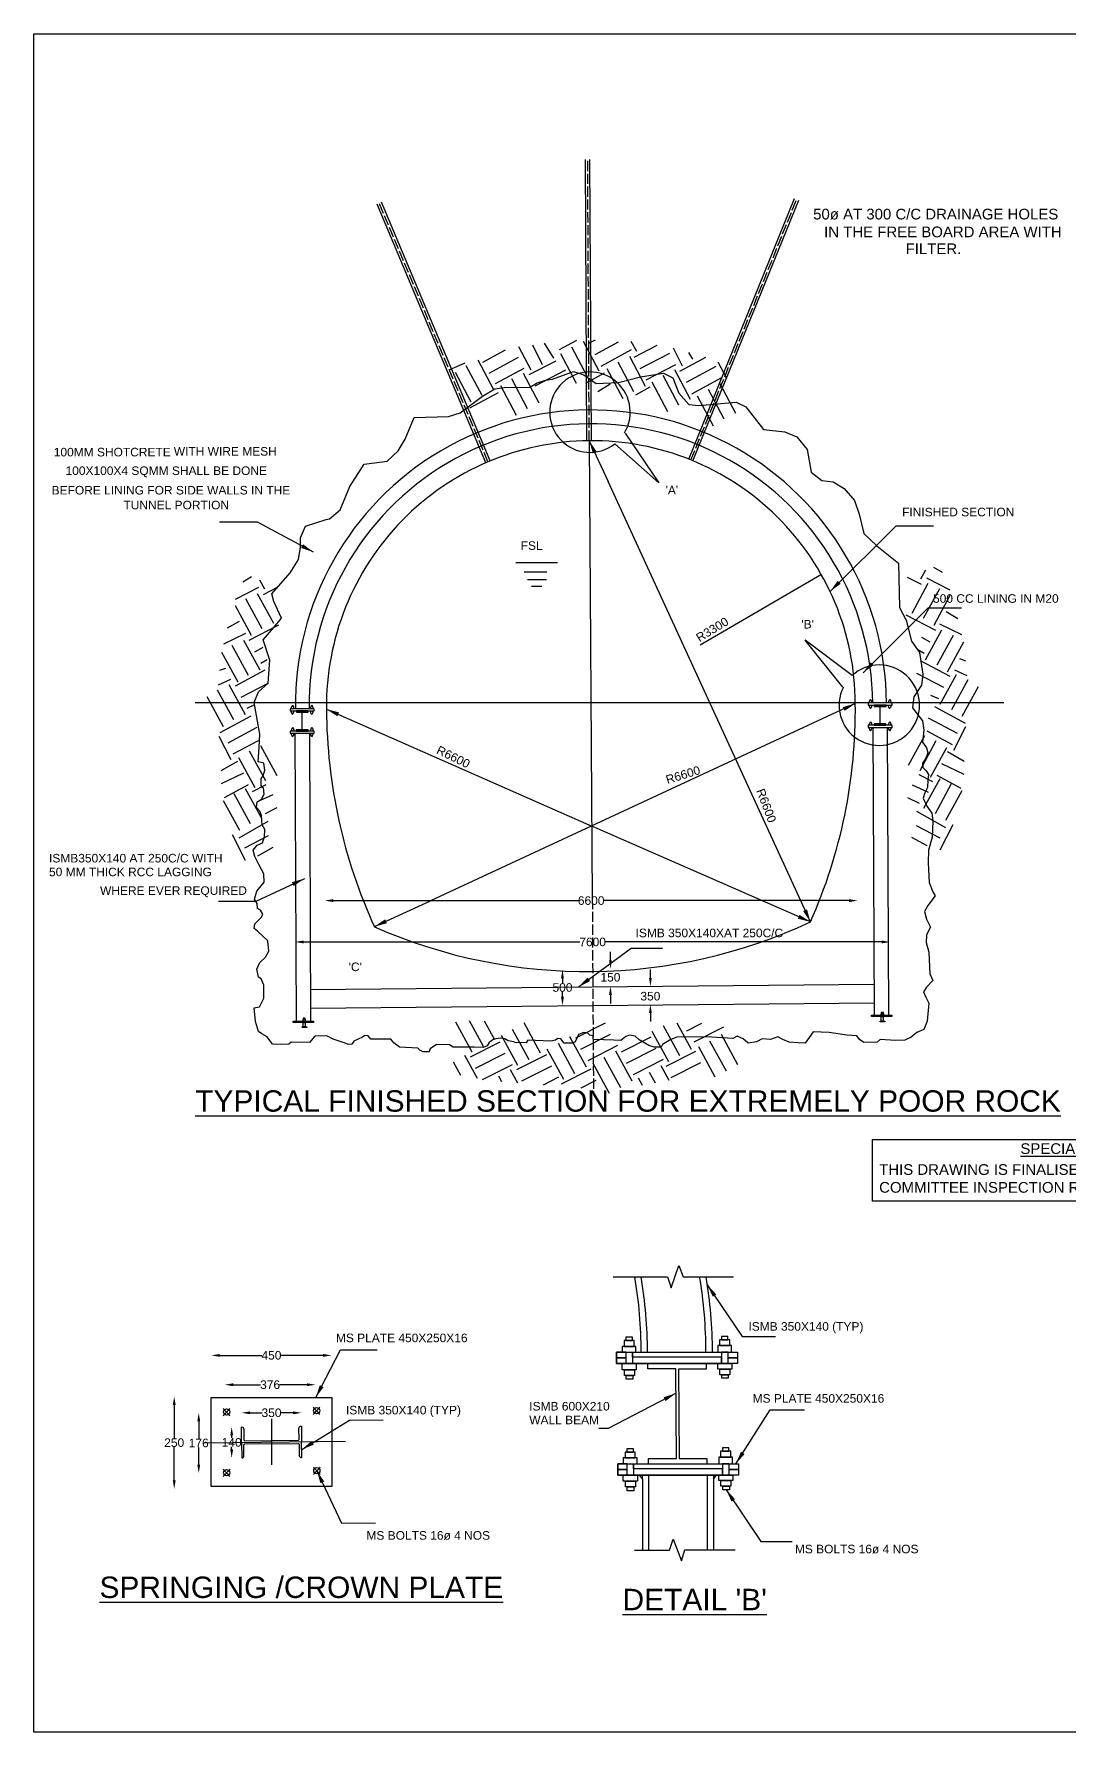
# Model space of a CAD drawing. Header units: millimetres. Extents: x -6547300 to -6541481, y 11661253 to 11665221.
# Drawn here: x -6547300 to -6544885, y 11661253 to 11665221 of the extents above; entities that cross this region are included whole.
import ezdxf

# ---------------------------------------------------------------- set-up
doc = ezdxf.new("R2010")
doc.units = ezdxf.units.MM
doc.header["$MEASUREMENT"] = 0
doc.linetypes.add('ACAD_ISO02W100', pattern=[15, 12, -3])
doc.layers.add('TEXT', color=7, linetype='Continuous')
doc.styles.get("Standard").update_dxf_attribs({"font": 'arial.ttf', "height": 20})
doc.dimstyles.get("Standard").update_dxf_attribs({"dimtxt": 200, "dimasz": 110, "dimexe": 0.18, "dimexo": 0.0625, "dimgap": 0.09, "dimtad": 0, "dimtih": 1, "dimtoh": 1, "dimdec": 0, "dimzin": 0, "dimdsep": 46, "dimtxsty": 'Standard', "dimblk": 'OBLIQUE', "dimcen": 0.09, "dimse1": 1, "dimse2": 1, "dimadec": 0, "dimazin": 0, "dimtfac": 1, "dimtdec": 0, "dimtofl": 0, "dimtmove": 0, "dimatfit": 3, "dimfxl": 1, "dimtolj": 1, "dimtzin": 0, "dimarcsym": 0})

# ---------------------------------------------------------------- blocks, each defined once
blk = doc.blocks.new('_Oblique')
at = {"color": 0, "linetype": 'ByBlock', "lineweight": -2}
blk.add_line((-0.5, -0.5), (0.5, 0.5), dxfattribs=at)
blk = doc.blocks.new('*D28')
at = {"layer": 'Defpoints', "color": 0, "transparency": 16777216}
for p in [(-6546620.9, 11663194.8), (-6545376.2, 11663196.1), (-6545376.2, 11663194.8)]:
    blk.add_point(p, dxfattribs=at)
at = {"layer": 'TEXT', "color": 0, "lineweight": -2, "transparency": 16777216}
for p, q in [((-6546600.9, 11663196.1), (-6546028.5, 11663196.1)), ((-6545396.2, 11663196.1), (-6545968.6, 11663196.1))]:
    blk.add_line(p, q, dxfattribs=at)
at = {"layer": 'TEXT', "color": 0, "transparency": 16777216}
for points in [[(-6546600.9, 11663199.5), (-6546600.9, 11663192.8), (-6546620.9, 11663196.1)], [(-6545396.2, 11663199.5), (-6545396.2, 11663192.8), (-6545376.2, 11663196.1)]]:
    blk.add_solid(points, dxfattribs=at)
at = {"layer": 'TEXT', "color": 0, "transparency": 16777216, "insert": (-6545998.6, 11663196.1), "char_height": 20, "attachment_point": 5}
blk.add_mtext('\\A1;6600', dxfattribs=at)
blk = doc.blocks.new('*D29')
at = {"layer": 'Defpoints', "color": 0, "transparency": 16777216}
for p in [(-6546690.3, 11663085.4), (-6545300.1, 11663099.5), (-6545300.1, 11663085.4)]:
    blk.add_point(p, dxfattribs=at)
at = {"layer": 'TEXT', "color": 0, "lineweight": -2, "transparency": 16777216}
for p, q in [((-6546670.3, 11663099.5), (-6546025.1, 11663099.5)), ((-6545320.1, 11663099.5), (-6545965.4, 11663099.5))]:
    blk.add_line(p, q, dxfattribs=at)
at = {"layer": 'TEXT', "color": 0, "transparency": 16777216}
for points in [[(-6546670.3, 11663102.9), (-6546670.3, 11663096.2), (-6546690.3, 11663099.5)], [(-6545320.1, 11663102.9), (-6545320.1, 11663096.2), (-6545300.1, 11663099.5)]]:
    blk.add_solid(points, dxfattribs=at)
at = {"layer": 'TEXT', "color": 0, "transparency": 16777216, "insert": (-6545995.2, 11663099.5), "char_height": 20, "attachment_point": 5}
blk.add_mtext('\\A1;7600', dxfattribs=at)
blk = doc.blocks.new('*D30')
at = {"layer": 'Defpoints', "color": 0, "transparency": 16777216}
for p in [(-6546059.2, 11663034.7), (-6546065.6, 11662951.3), (-6546059.2, 11662951.3)]:
    blk.add_point(p, dxfattribs=at)
at = {"layer": 'TEXT', "color": 0, "lineweight": -2, "transparency": 16777216}
for p, q in [((-6546065.6, 11663014.7), (-6546065.6, 11663003.3)), ((-6546065.6, 11662971.3), (-6546065.6, 11662982.7))]:
    blk.add_line(p, q, dxfattribs=at)
at = {"layer": 'TEXT', "color": 0, "transparency": 16777216}
for points in [[(-6546069, 11663014.7), (-6546062.3, 11663014.7), (-6546065.6, 11663034.7)], [(-6546069, 11662971.3), (-6546062.3, 11662971.3), (-6546065.6, 11662951.3)]]:
    blk.add_solid(points, dxfattribs=at)
at = {"layer": 'TEXT', "color": 0, "transparency": 16777216, "insert": (-6546065.6, 11662993), "char_height": 20, "attachment_point": 5}
blk.add_mtext('\\A1;500', dxfattribs=at)
blk = doc.blocks.new('*D31')
at = {"layer": 'Defpoints', "color": 0, "transparency": 16777216}
for p in [(-6545846, 11662995.5), (-6545860.3, 11662953.5), (-6545846, 11662953.5)]:
    blk.add_point(p, dxfattribs=at)
at = {"layer": 'TEXT', "color": 0, "lineweight": -2, "transparency": 16777216}
for p, q in [((-6545860.3, 11663015.5), (-6545860.3, 11663035.5)), ((-6545860.3, 11662933.5), (-6545860.3, 11662913.5))]:
    blk.add_line(p, q, dxfattribs=at)
at = {"layer": 'TEXT', "color": 0, "transparency": 16777216}
for points in [[(-6545863.6, 11663015.5), (-6545857, 11663015.5), (-6545860.3, 11662995.5)], [(-6545863.6, 11662933.5), (-6545857, 11662933.5), (-6545860.3, 11662953.5)]]:
    blk.add_solid(points, dxfattribs=at)
at = {"layer": 'TEXT', "color": 0, "transparency": 16777216, "insert": (-6545860.3, 11662972.7), "char_height": 20, "attachment_point": 5}
blk.add_mtext('\\A1;350', dxfattribs=at)
blk = doc.blocks.new('*D32')
at = {"layer": 'Defpoints', "color": 0, "transparency": 16777216}
for p in [(-6545908.1, 11663036.8), (-6545953.6, 11662995.5), (-6545908.1, 11662995.5)]:
    blk.add_point(p, dxfattribs=at)
at = {"layer": 'TEXT', "color": 0, "lineweight": -2, "transparency": 16777216}
for p, q in [((-6545953.6, 11663056.8), (-6545953.6, 11663076.8)), ((-6545953.6, 11662975.5), (-6545953.6, 11662955.5))]:
    blk.add_line(p, q, dxfattribs=at)
at = {"layer": 'TEXT', "color": 0, "transparency": 16777216}
for points in [[(-6545956.9, 11663056.8), (-6545950.2, 11663056.8), (-6545953.6, 11663036.8)], [(-6545956.9, 11662975.5), (-6545950.2, 11662975.5), (-6545953.6, 11662995.5)]]:
    blk.add_solid(points, dxfattribs=at)
at = {"layer": 'TEXT', "color": 0, "transparency": 16777216, "insert": (-6545953.6, 11663016.9), "char_height": 20, "attachment_point": 5}
blk.add_mtext('\\A1;150', dxfattribs=at)
blk = doc.blocks.new('*D43')
at = {"layer": 'Defpoints', "color": 0, "transparency": 16777216}
for p in [(-6546604.7, 11662133.4), (-6546886.1, 11662034.9), (-6546604.7, 11662034.9)]:
    blk.add_point(p, dxfattribs=at)
at = {"layer": 'TEXT', "color": 0, "lineweight": -2, "transparency": 16777216}
for p, q in [((-6546866.1, 11662133.4), (-6546768, 11662133.4)), ((-6546624.7, 11662133.4), (-6546722.8, 11662133.4))]:
    blk.add_line(p, q, dxfattribs=at)
at = {"layer": 'TEXT', "color": 0, "transparency": 16777216}
for points in [[(-6546866.1, 11662136.7), (-6546866.1, 11662130.1), (-6546886.1, 11662133.4)], [(-6546624.7, 11662136.7), (-6546624.7, 11662130.1), (-6546604.7, 11662133.4)]]:
    blk.add_solid(points, dxfattribs=at)
at = {"layer": 'TEXT', "color": 0, "transparency": 16777216, "insert": (-6546745.4, 11662133.4), "char_height": 20, "attachment_point": 5}
blk.add_mtext('\\A1;450', dxfattribs=at)
blk = doc.blocks.new('*D44')
at = {"layer": 'Defpoints', "color": 0, "transparency": 16777216}
for p in [(-6546854.7, 11662058.9), (-6546642.2, 11662064.9), (-6546642.2, 11662058.9)]:
    blk.add_point(p, dxfattribs=at)
at = {"layer": 'TEXT', "color": 0, "lineweight": -2, "transparency": 16777216}
for p, q in [((-6546834.7, 11662064.9), (-6546770.6, 11662064.9)), ((-6546662.2, 11662064.9), (-6546726.3, 11662064.9))]:
    blk.add_line(p, q, dxfattribs=at)
at = {"layer": 'TEXT', "color": 0, "transparency": 16777216}
for points in [[(-6546834.7, 11662068.2), (-6546834.7, 11662061.6), (-6546854.7, 11662064.9)], [(-6546662.2, 11662068.2), (-6546662.2, 11662061.6), (-6546642.2, 11662064.9)]]:
    blk.add_solid(points, dxfattribs=at)
at = {"layer": 'TEXT', "color": 0, "transparency": 16777216, "insert": (-6546748.5, 11662064.9), "char_height": 20, "attachment_point": 5}
blk.add_mtext('\\A1;376', dxfattribs=at)
blk = doc.blocks.new('*D45')
at = {"layer": 'Defpoints', "color": 0, "transparency": 16777216}
for p in [(-6546675, 11661999.2), (-6546815.5, 11661948.2), (-6546675, 11661949.6)]:
    blk.add_point(p, dxfattribs=at)
at = {"layer": 'TEXT', "color": 0, "lineweight": -2, "transparency": 16777216}
for p, q in [((-6546795.5, 11661999.2), (-6546767.4, 11661999.2)), ((-6546695, 11661999.2), (-6546723.1, 11661999.2))]:
    blk.add_line(p, q, dxfattribs=at)
at = {"layer": 'TEXT', "color": 0, "transparency": 16777216}
for points in [[(-6546795.5, 11662002.6), (-6546795.5, 11661995.9), (-6546815.5, 11661999.2)], [(-6546695, 11662002.6), (-6546695, 11661995.9), (-6546675, 11661999.2)]]:
    blk.add_solid(points, dxfattribs=at)
at = {"layer": 'TEXT', "color": 0, "transparency": 16777216, "insert": (-6546745.2, 11661999.2), "char_height": 20, "attachment_point": 5}
blk.add_mtext('\\A1;350', dxfattribs=at)
blk = doc.blocks.new('*D46')
at = {"layer": 'Defpoints', "color": 0, "transparency": 16777216}
for p in [(-6546815.3, 11661966.3), (-6546838.3, 11661893.9), (-6546814.7, 11661893.9)]:
    blk.add_point(p, dxfattribs=at)
at = {"layer": 'TEXT', "color": 0, "lineweight": -2, "transparency": 16777216}
for p, q in [((-6546838.3, 11661946.3), (-6546838.3, 11661940.4)), ((-6546838.3, 11661913.9), (-6546838.3, 11661919.8))]:
    blk.add_line(p, q, dxfattribs=at)
at = {"layer": 'TEXT', "color": 0, "transparency": 16777216}
for points in [[(-6546841.6, 11661946.3), (-6546834.9, 11661946.3), (-6546838.3, 11661966.3)], [(-6546841.6, 11661913.9), (-6546834.9, 11661913.9), (-6546838.3, 11661893.9)]]:
    blk.add_solid(points, dxfattribs=at)
at = {"layer": 'TEXT', "color": 0, "transparency": 16777216, "insert": (-6546838.3, 11661930.1), "char_height": 20, "attachment_point": 5}
blk.add_mtext('\\A1;140', dxfattribs=at)
blk = doc.blocks.new('*D47')
at = {"layer": 'Defpoints', "color": 0, "transparency": 16777216}
for p in [(-6546886.1, 11661999.2), (-6546915.2, 11661858.2), (-6546886.1, 11661858.2)]:
    blk.add_point(p, dxfattribs=at)
at = {"layer": 'TEXT', "color": 0, "lineweight": -2, "transparency": 16777216}
for p, q in [((-6546915.2, 11661979.2), (-6546915.2, 11661939)), ((-6546915.2, 11661878.2), (-6546915.2, 11661918.4))]:
    blk.add_line(p, q, dxfattribs=at)
at = {"layer": 'TEXT', "color": 0, "transparency": 16777216}
for points in [[(-6546918.5, 11661979.2), (-6546911.8, 11661979.2), (-6546915.2, 11661999.2)], [(-6546918.5, 11661878.2), (-6546911.8, 11661878.2), (-6546915.2, 11661858.2)]]:
    blk.add_solid(points, dxfattribs=at)
at = {"layer": 'TEXT', "color": 0, "transparency": 16777216, "insert": (-6546915.2, 11661928.7), "char_height": 20, "attachment_point": 5}
blk.add_mtext('\\A1;176', dxfattribs=at)
blk = doc.blocks.new('*D48')
at = {"layer": 'Defpoints', "color": 0, "transparency": 16777216}
for p in [(-6546977.7, 11662037.4), (-6546977.7, 11661821.4), (-6546972.5, 11661821.4)]:
    blk.add_point(p, dxfattribs=at)
at = {"layer": 'TEXT', "color": 0, "lineweight": -2, "transparency": 16777216}
for p, q in [((-6546972.5, 11662017.4), (-6546972.5, 11661939.7)), ((-6546972.5, 11661841.4), (-6546972.5, 11661919.1))]:
    blk.add_line(p, q, dxfattribs=at)
at = {"layer": 'TEXT', "color": 0, "transparency": 16777216}
for points in [[(-6546975.8, 11662017.4), (-6546969.1, 11662017.4), (-6546972.5, 11662037.4)], [(-6546975.8, 11661841.4), (-6546969.1, 11661841.4), (-6546972.5, 11661821.4)]]:
    blk.add_solid(points, dxfattribs=at)
at = {"layer": 'TEXT', "color": 0, "transparency": 16777216, "insert": (-6546972.5, 11661929.4), "char_height": 20, "attachment_point": 5}
blk.add_mtext('\\A1;250', dxfattribs=at)

msp = doc.modelspace()

# ---------------------------------------------------------------- linework, layer by layer
at = {"layer": 'TEXT', "color": 0}
for points in [[(-6547300, 11665221.4), (-6541481.5, 11665221.4), (-6541481.5, 11661253.2), (-6547300, 11661253.2)], [(-6546645.6, 11663644.6), (-6546701.3, 11663644.6), (-6546701.3, 11663639.6), (-6546645.6, 11663639.6)], [(-6546659.6, 11663639.6), (-6546687.2, 11663639.6), (-6546687.2, 11663636.5), (-6546659.6, 11663636.5)], [(-6545295.8, 11663658.1), (-6545351.5, 11663658.1), (-6545351.5, 11663653.1), (-6545295.8, 11663653.1)], [(-6545309.8, 11663653.1), (-6545337.3, 11663653.1), (-6545337.3, 11663650), (-6545309.8, 11663650)], [(-6546701.3, 11663587.5), (-6546645.6, 11663587.5), (-6546645.6, 11663592.5), (-6546701.3, 11663592.5)], [(-6546687.4, 11663592.5), (-6546659.8, 11663592.5), (-6546659.8, 11663595.6), (-6546687.4, 11663595.6)], [(-6545351.5, 11663600.9), (-6545295.8, 11663600.9), (-6545295.8, 11663605.9), (-6545351.5, 11663605.9)], [(-6545337.5, 11663605.9), (-6545310, 11663605.9), (-6545310, 11663609), (-6545337.5, 11663609)], [(-6546694.4, 11662914.7), (-6546646.8, 11662914.7), (-6546646.8, 11662911.6), (-6546694.4, 11662911.6)], [(-6546672.4, 11662914.7), (-6546665.5, 11662914.7), (-6546665.5, 11662918), (-6546672.4, 11662918)], [(-6546671.2, 11662918), (-6546666.3, 11662918), (-6546666.3, 11662921.3), (-6546671.2, 11662921.3)], [(-6545344.1, 11662928.2), (-6545296.5, 11662928.2), (-6545296.5, 11662925), (-6545344.1, 11662925)], [(-6545323.5, 11662914.6), (-6545312.6, 11662914.6), (-6545312.6, 11662912.9), (-6545323.5, 11662912.9)], [(-6545322.1, 11662928.2), (-6545315.2, 11662928.2), (-6545315.2, 11662931.4), (-6545322.1, 11662931.4)], [(-6545320.9, 11662931.4), (-6545316.1, 11662931.4), (-6545316.1, 11662934.7), (-6545320.9, 11662934.7)], [(-6545320.9, 11662925), (-6545316.2, 11662925), (-6545316.2, 11662914.6), (-6545320.9, 11662914.6)], [(-6546673.7, 11662901.1), (-6546662.9, 11662901.1), (-6546662.9, 11662899.5), (-6546673.7, 11662899.5)], [(-6546671.2, 11662911.6), (-6546666.4, 11662911.6), (-6546666.4, 11662901.1), (-6546671.2, 11662901.1)], [(-6545341.7, 11662637.9), (-6544407.6, 11662637.9), (-6544407.6, 11662494.1), (-6545341.7, 11662494.1)], [(-6545921.8, 11662154.5), (-6545898, 11662154.5), (-6545898, 11662168.2), (-6545921.8, 11662168.2)], [(-6545917.9, 11662168.2), (-6545902.4, 11662168.2), (-6545902.4, 11662176), (-6545917.9, 11662176)], [(-6545698.7, 11662156.3), (-6545675.1, 11662156.3), (-6545675.1, 11662170), (-6545698.7, 11662170)], [(-6545694.2, 11662170), (-6545679.4, 11662170), (-6545679.4, 11662177.8), (-6545694.2, 11662177.8)], [(-6545939.2, 11662140.9), (-6545657.1, 11662140.9), (-6545657.1, 11662114.5), (-6545939.2, 11662114.5)], [(-6545916.8, 11662140.9), (-6545939.2, 11662140.9), (-6545939.2, 11662127.7), (-6545916.8, 11662127.7)], [(-6545916.8, 11662127.7), (-6545939.2, 11662127.7), (-6545939.2, 11662114.5), (-6545916.8, 11662114.5)], [(-6545926.1, 11662140.9), (-6545894, 11662140.9), (-6545894, 11662154.5), (-6545926.1, 11662154.5)], [(-6545916.8, 11662140.9), (-6545902.2, 11662140.9), (-6545902.2, 11662114.5), (-6545916.8, 11662114.5)], [(-6545902.2, 11662140.9), (-6545694.2, 11662140.9), (-6545694.2, 11662129.1), (-6545902.2, 11662129.1)], [(-6545694.2, 11662129.1), (-6545902.2, 11662129.1), (-6545902.2, 11662114.5), (-6545694.2, 11662114.5)], [(-6545703.1, 11662140.9), (-6545670.8, 11662140.9), (-6545670.8, 11662156.3), (-6545703.1, 11662156.3)], [(-6545679, 11662140.9), (-6545694.2, 11662140.9), (-6545694.2, 11662114.5), (-6545679, 11662114.5)], [(-6545679, 11662140.9), (-6545657.1, 11662140.9), (-6545657.1, 11662127.7), (-6545679, 11662127.7)], [(-6545679, 11662127.7), (-6545657.1, 11662127.7), (-6545657.1, 11662114.5), (-6545679, 11662114.5)], [(-6545926, 11662114.5), (-6545893.2, 11662114.5), (-6545893.2, 11662100), (-6545926, 11662100)], [(-6545920.8, 11662100), (-6545897.5, 11662100), (-6545897.5, 11662086.6), (-6545920.8, 11662086.6)], [(-6545917, 11662086.6), (-6545901.6, 11662086.6), (-6545901.6, 11662077.9), (-6545917, 11662077.9)], [(-6545703, 11662114.5), (-6545670, 11662114.5), (-6545670, 11662101.5), (-6545703, 11662101.5)], [(-6545698, 11662101.5), (-6545674.5, 11662101.5), (-6545674.5, 11662088.3), (-6545698, 11662088.3)], [(-6545693.4, 11662088.3), (-6545678.3, 11662088.3), (-6545678.3, 11662080.3), (-6545693.4, 11662080.3)], [(-6546886.1, 11662034.9), (-6546604.7, 11662034.9), (-6546604.7, 11661826.7), (-6546886.1, 11661826.7)], [(-6545936.7, 11661880.2), (-6545654.6, 11661880.2), (-6545654.6, 11661853.8), (-6545936.7, 11661853.8)], [(-6545914.3, 11661880.2), (-6545936.7, 11661880.2), (-6545936.7, 11661867), (-6545914.3, 11661867)], [(-6545923.6, 11661880.2), (-6545891.5, 11661880.2), (-6545891.5, 11661893.8), (-6545923.6, 11661893.8)], [(-6545919.3, 11661893.8), (-6545895.5, 11661893.8), (-6545895.5, 11661907.5), (-6545919.3, 11661907.5)], [(-6545915.4, 11661907.5), (-6545899.9, 11661907.5), (-6545899.9, 11661915.3), (-6545915.4, 11661915.3)], [(-6545914.3, 11661880.2), (-6545899.7, 11661880.2), (-6545899.7, 11661853.8), (-6545914.3, 11661853.8)], [(-6545899.7, 11661880.2), (-6545691.7, 11661880.2), (-6545691.7, 11661868.4), (-6545899.7, 11661868.4)], [(-6545700.6, 11661880.2), (-6545668.3, 11661880.2), (-6545668.3, 11661895.6), (-6545700.6, 11661895.6)], [(-6545696.2, 11661895.6), (-6545672.6, 11661895.6), (-6545672.6, 11661909.3), (-6545696.2, 11661909.3)], [(-6545691.7, 11661909.3), (-6545676.9, 11661909.3), (-6545676.9, 11661917.1), (-6545691.7, 11661917.1)], [(-6545676.5, 11661880.2), (-6545691.7, 11661880.2), (-6545691.7, 11661853.8), (-6545676.5, 11661853.8)], [(-6545676.5, 11661880.2), (-6545654.6, 11661880.2), (-6545654.6, 11661867), (-6545676.5, 11661867)], [(-6545914.3, 11661867), (-6545936.7, 11661867), (-6545936.7, 11661853.8), (-6545914.3, 11661853.8)], [(-6545923.5, 11661853.8), (-6545890.7, 11661853.8), (-6545890.7, 11661839.3), (-6545923.5, 11661839.3)], [(-6545691.7, 11661868.4), (-6545899.7, 11661868.4), (-6545899.7, 11661853.8), (-6545691.7, 11661853.8)], [(-6545700.5, 11661853.8), (-6545667.5, 11661853.8), (-6545667.5, 11661840.8), (-6545700.5, 11661840.8)], [(-6545695.5, 11661840.8), (-6545672, 11661840.8), (-6545672, 11661827.6), (-6545695.5, 11661827.6)], [(-6545676.5, 11661867), (-6545654.6, 11661867), (-6545654.6, 11661853.8), (-6545676.5, 11661853.8)], [(-6545918.3, 11661839.3), (-6545895, 11661839.3), (-6545895, 11661825.9), (-6545918.3, 11661825.9)], [(-6545914.5, 11661825.9), (-6545899.1, 11661825.9), (-6545899.1, 11661817.2), (-6545914.5, 11661817.2)], [(-6545690.9, 11661827.6), (-6545675.8, 11661827.6), (-6545675.8, 11661819.6), (-6545690.9, 11661819.6)]]:
    msp.add_lwpolyline(points, close=True, dxfattribs=at)
for points in [[(-6546008.4, 11664270.8), (-6546012.2, 11664928.1)], [(-6545998, 11664270.9), (-6546001.7, 11664928.2)], [(-6546245, 11664219), (-6546498.8, 11664823.6)], [(-6546234.5, 11664223.5), (-6546488.3, 11664828.1)], [(-6545770.5, 11664227.8), (-6545523.5, 11664836.9)], [(-6545760.8, 11664223.9), (-6545513.8, 11664833.1)], [(-6546108, 11664499.2), (-6546086.8, 11664463.5)], [(-6546072.8, 11664483.8), (-6546031.7, 11664506.2)], [(-6546017.6, 11664503.8), (-6545980.6, 11664434.3)], [(-6546004.4, 11664498.8), (-6545988.6, 11664506.3)], [(-6545989.4, 11664472.4), (-6545934.7, 11664502)], [(-6545906.3, 11664503.8), (-6545893.1, 11664480.3)], [(-6546263.6, 11664459.8), (-6546226.6, 11664390.3)], [(-6546251.7, 11664454.4), (-6546198.8, 11664483.2)], [(-6546237.2, 11664429), (-6546168.1, 11664465.9)], [(-6546138.5, 11664436.1), (-6546167.9, 11664490)], [(-6546135.3, 11664494.8), (-6546113.3, 11664448.9)], [(-6546070.4, 11664474.9), (-6546033.5, 11664405.4)], [(-6546044.9, 11664490.6), (-6546008, 11664421.1)], [(-6545975.5, 11664445), (-6545904.4, 11664483.7)], [(-6545909.1, 11664468.1), (-6545872.1, 11664398.6)], [(-6545898.3, 11664466.1), (-6545844.4, 11664494.4)], [(-6545884.3, 11664439.9), (-6545814.6, 11664475.7)], [(-6545807.3, 11664487.8), (-6545786.3, 11664445.7)], [(-6545791.4, 11664433.5), (-6545730.4, 11664465.8)], [(-6545761.3, 11664461.1), (-6545770.1, 11664477.2)], [(-6546744.4, 11663912.9), (-6546701.6, 11663962), (-6546682.5, 11663993.4), (-6546677.9, 11664022.4), (-6546677.9, 11664043.9), (-6546665.7, 11664071.1), (-6546617.9, 11664086.6), (-6546609.4, 11664088.4), (-6546584.6, 11664109.3), (-6546562.4, 11664164), (-6546528.7, 11664216), (-6546475.3, 11664223.1), (-6546449.6, 11664247.3), (-6546433, 11664274.3), (-6546411.9, 11664325), (-6546332, 11664327.1), (-6546304.2, 11664336), (-6546252.6, 11664375), (-6546223.7, 11664392.3), (-6546202, 11664395.1), (-6546141.8, 11664396.3), (-6546124.4, 11664406), (-6546105.6, 11664412.7), (-6546089.3, 11664414.8), (-6546039.9, 11664432.6), (-6546015.9, 11664424.5), (-6545986.7, 11664404.4), (-6545934.8, 11664406.7), (-6545883.6, 11664420.5), (-6545829.5, 11664428.5), (-6545807.7, 11664417.7), (-6545793.6, 11664382), (-6545770.3, 11664355.6), (-6545747.4, 11664352.9), (-6545659.8, 11664360.8), (-6545637.4, 11664350.2), (-6545595.7, 11664297), (-6545546, 11664291.5), (-6545517.9, 11664279.9), (-6545493.9, 11664250.4), (-6545484.4, 11664197.7), (-6545459.9, 11664178), (-6545433.4, 11664175), (-6545407.5, 11664159.3), (-6545383.2, 11664131.3), (-6545372.3, 11664099), (-6545361.7, 11664053.7), (-6545331.6, 11664025.4), (-6545280.9, 11663985), (-6545278.6, 11663880.9), (-6545262.5, 11663851.2), (-6545250.4, 11663802.8), (-6545232, 11663776.1), (-6545223.9, 11663725.1), (-6545227, 11663700), (-6545244.9, 11663672.7), (-6545247.8, 11663646.9), (-6545224.7, 11663616.3), (-6545221.6, 11663594.3), (-6545224.5, 11663566.5), (-6545215.5, 11663553), (-6545212.6, 11663541.7), (-6545217.7, 11663527.5), (-6545224.6, 11663517), (-6545223.9, 11663507.1), (-6545216.2, 11663499.5), (-6545210.7, 11663491.1), (-6545212.2, 11663477.7), (-6545212.9, 11663460.6), (-6545219.5, 11663447.8), (-6545222.8, 11663435.8), (-6545214.4, 11663416.5), (-6545202.7, 11663400.5), (-6545200.5, 11663382.5), (-6545202, 11663344.3), (-6545210.7, 11663314.1), (-6545211.5, 11663284.2), (-6545208.9, 11663238.3), (-6545200.5, 11663216.4), (-6545195.4, 11663207), (-6545212.2, 11663184.8), (-6545219.8, 11663170.6), (-6545215.1, 11663152.7), (-6545206.4, 11663134.4), (-6545215.1, 11663116.2), (-6545215.8, 11663098), (-6545209.7, 11663075.8), (-6545207.5, 11663024.7), (-6545200.2, 11663009.8), (-6545215.1, 11662994.1), (-6545222.4, 11662982.8), (-6545216.6, 11662970.5), (-6545210, 11662956.3), (-6545213.7, 11662914.8), (-6545221.7, 11662894.8), (-6545237.7, 11662887.9), (-6545250.8, 11662876.9), (-6545266.1, 11662870.4), (-6545287.6, 11662869.3), (-6545323.6, 11662871.5), (-6545330.9, 11662865.3), (-6545361.5, 11662864.6), (-6545371.7, 11662871.5), (-6545377.9, 11662880.2), (-6545401.2, 11662882), (-6545442.7, 11662887.9), (-6545479.8, 11662889.3), (-6545499, 11662863.3), (-6545515.4, 11662863.7), (-6545536.1, 11662865.5), (-6545551, 11662871.3), (-6545562.7, 11662877.5), (-6545579.4, 11662871.3), (-6545599.5, 11662873.5), (-6545612.2, 11662865.9), (-6545631.9, 11662863), (-6545643.9, 11662873.2), (-6545657.7, 11662879.7), (-6545667.9, 11662873.9), (-6545729.8, 11662877.5), (-6545798.3, 11662877.2), (-6545812.9, 11662871.7), (-6545832.2, 11662859.7), (-6545834.8, 11662853.5), (-6545851.3, 11662853.5), (-6545863.9, 11662857.3), (-6545886.6, 11662870.8), (-6545896.1, 11662879.2), (-6545909, 11662881.4), (-6545917.7, 11662878.3), (-6545929.7, 11662869.2), (-6545945.6, 11662869.8), (-6545994.1, 11662871.7), (-6545994.1, 11662880.3), (-6546001.6, 11662881.4), (-6546006.4, 11662886.4), (-6546015.9, 11662888), (-6546028.2, 11662883.3), (-6546031.4, 11662875.8), (-6546037.1, 11662865.7), (-6546043, 11662862.8), (-6546061.4, 11662862.8), (-6546069.4, 11662873), (-6546076.8, 11662873.7), (-6546081.9, 11662870.1), (-6546092.5, 11662867.6), (-6546146.8, 11662869.9), (-6546150.7, 11662863.5), (-6546175.9, 11662864.2), (-6546179.3, 11662866.2), (-6546192.7, 11662868.8), (-6546200.3, 11662873), (-6546210.3, 11662874.6), (-6546225.6, 11662872.7), (-6546236.8, 11662864.7), (-6546241.6, 11662856.4), (-6546251, 11662852.7), (-6546272.2, 11662853.9), (-6546311.1, 11662853.6), (-6546320.8, 11662853.6), (-6546329.7, 11662859), (-6546359.7, 11662859.6), (-6546374.5, 11662849.6), (-6546377, 11662842.7), (-6546390.8, 11662842.8), (-6546398.6, 11662846.9), (-6546403.2, 11662851.2), (-6546445.9, 11662853.3), (-6546452.5, 11662858.6), (-6546459.5, 11662864.1), (-6546466.8, 11662872.7), (-6546513.1, 11662872.4), (-6546519.8, 11662880.3), (-6546527, 11662880.6), (-6546533, 11662877.2), (-6546553, 11662867.4), (-6546557.5, 11662860.3), (-6546566.3, 11662860.2), (-6546573.4, 11662863.3), (-6546586.9, 11662867.9), (-6546601.6, 11662872.3), (-6546616.1, 11662880.3), (-6546644.1, 11662879.1), (-6546656.3, 11662864.9), (-6546699.6, 11662865.2), (-6546704.7, 11662861), (-6546724, 11662859.6), (-6546742.9, 11662861), (-6546755, 11662878.1), (-6546767.7, 11662885), (-6546775.3, 11662890), (-6546782.8, 11662913.7), (-6546785.5, 11662945.7), (-6546772.9, 11662947.8), (-6546763.3, 11662968.1), (-6546762.8, 11662998.7), (-6546769.3, 11663013.1), (-6546775.7, 11663017.6), (-6546779.7, 11663035.7), (-6546772.5, 11663051.7), (-6546759.6, 11663064.2), (-6546751.2, 11663077.9), (-6546754, 11663102.4), (-6546778.3, 11663124.9), (-6546785.6, 11663131.2), (-6546784.4, 11663142.2), (-6546768.3, 11663157.8), (-6546765.4, 11663164.8), (-6546771.1, 11663173.5), (-6546778.1, 11663178), (-6546778.7, 11663189.6), (-6546784.8, 11663199.2), (-6546779.9, 11663218), (-6546762.6, 11663239.1), (-6546763.5, 11663258.6), (-6546773.7, 11663278.9), (-6546784, 11663299.6), (-6546788, 11663314.2), (-6546778.9, 11663325.8), (-6546766.2, 11663331.5), (-6546761.9, 11663345.2), (-6546760.5, 11663362.7), (-6546767.3, 11663373.5), (-6546768.5, 11663394.7), (-6546772.3, 11663405.4), (-6546780.5, 11663413.6), (-6546779.1, 11663426.7), (-6546768.5, 11663433.1), (-6546762.4, 11663445.1), (-6546764, 11663459.7), (-6546766.6, 11663460.3), (-6546769.6, 11663465.1), (-6546769.3, 11663481.3), (-6546764.5, 11663487.6), (-6546761, 11663500.7), (-6546763, 11663517), (-6546776.5, 11663520.5), (-6546774.1, 11663554.5), (-6546772.8, 11663585.3), (-6546785.7, 11663658.9), (-6546775.6, 11663683.7), (-6546752.9, 11663703.9), (-6546749.4, 11663757.8), (-6546765.1, 11663805.9), (-6546739.6, 11663834.2), (-6546721.8, 11663856.5), (-6546740, 11663895.5), (-6546744.4, 11663912.9)], [(-6546330, 11664436.7), (-6546293.2, 11664452.6)], [(-6546316.4, 11664430.9), (-6546279.5, 11664361.4)], [(-6546291, 11664446.6), (-6546254, 11664377.2)], [(-6546222.4, 11664404.5), (-6546154.9, 11664440.7)], [(-6546157.5, 11664429), (-6546120.6, 11664359.5)], [(-6546081.4, 11664456.5), (-6546144.1, 11664424.5)], [(-6546058.8, 11664435.5), (-6546130, 11664398.1)], [(-6545968.4, 11664428.5), (-6546011.6, 11664404.2)], [(-6545961.9, 11664439.3), (-6545924.9, 11664369.8)], [(-6545936.4, 11664455), (-6545899.5, 11664385.5)], [(-6545870, 11664413.5), (-6545800.9, 11664449.3)], [(-6545831.5, 11664424.3), (-6545794.6, 11664354.8)], [(-6545804.1, 11664437.5), (-6545767.2, 11664368)], [(-6545776.1, 11664407.4), (-6545706.9, 11664445.4)], [(-6545702.5, 11664455.1), (-6545682.5, 11664416.9)], [(-6546282.2, 11664347.6), (-6546215.1, 11664383.8)], [(-6546210.4, 11664400.2), (-6546173.4, 11664330.7)], [(-6546184.9, 11664415.9), (-6546147.9, 11664346.4)], [(-6545954.6, 11664403), (-6545983.2, 11664385.3)], [(-6545861.3, 11664395.9), (-6545895.3, 11664377.6)], [(-6545857, 11664408.6), (-6545820, 11664339.1)], [(-6545763.5, 11664380.7), (-6545693.1, 11664418.5)], [(-6545725.5, 11664391.3), (-6545688.5, 11664321.8)], [(-6545698.1, 11664404.4), (-6545661.2, 11664334.9)], [(-6545751, 11664375.5), (-6545714, 11664306)], [(-6546003.1, 11664270.9), (-6545996, 11663200.3)], [(-6545943.7, 11664263.5), (-6545840.3, 11664172.6)], [(-6545919.5, 11664288.6), (-6545840.3, 11664172.6)], [(-6546174.5, 11663986.5), (-6546077, 11663986.5)], [(-6546791.9, 11663952.8), (-6546812.5, 11663940.6)], [(-6546773.5, 11663945.4), (-6546761.5, 11663924.5)], [(-6546155.4, 11663964.3), (-6546102, 11663964.3)], [(-6546147.3, 11663946.3), (-6546103, 11663946.3)], [(-6545460.9, 11663957.9), (-6545744.2, 11663793)], [(-6545227, 11663934.6), (-6545260.1, 11663951.2)], [(-6545217.5, 11663968.2), (-6545229.4, 11663947.4)], [(-6545215.1, 11663950.7), (-6545161.2, 11663922.7)], [(-6545199, 11663975.7), (-6545178.4, 11663963.5)], [(-6546775.8, 11663927.8), (-6546829.8, 11663899.8)], [(-6546779, 11663914.1), (-6546740.9, 11663844.4)], [(-6546763.9, 11663911.7), (-6546730.9, 11663928.4)], [(-6546138.1, 11663930.6), (-6546113.8, 11663930.6)], [(-6545212, 11663936.9), (-6545250, 11663867.3)], [(-6545184.9, 11663924.8), (-6545222.9, 11663855.1)], [(-6545160.5, 11663908.8), (-6545198.5, 11663839.2)], [(-6546830.4, 11663886), (-6546792.4, 11663816.3)], [(-6546806.1, 11663901.9), (-6546768, 11663832.3)], [(-6545169.8, 11663871.5), (-6545142.4, 11663855.4)], [(-6546821.1, 11663848.6), (-6546848.5, 11663832.5)], [(-6546797.6, 11663804.4), (-6546728.2, 11663840.4)], [(-6545193.3, 11663827.3), (-6545262.7, 11663863.3)], [(-6545180.3, 11663827.9), (-6545218.4, 11663758.2)], [(-6545184.7, 11663843), (-6545133.4, 11663818)], [(-6546806.2, 11663820.2), (-6546857.5, 11663795.2)], [(-6546837.7, 11663792.9), (-6546799.6, 11663723.2)], [(-6546810.6, 11663805), (-6546772.5, 11663735.4)], [(-6546784.4, 11663777.2), (-6546764.7, 11663788.4)], [(-6545411, 11663695.3), (-6545498.8, 11663805)], [(-6545388.7, 11663722.2), (-6545498.8, 11663805)], [(-6545206.5, 11663800), (-6545226.2, 11663811.3)], [(-6545153.2, 11663815.7), (-6545191.3, 11663746.1)], [(-6545128.9, 11663799.8), (-6545166.9, 11663730.1)], [(-6546862.1, 11663776.9), (-6546824, 11663707.3)], [(-6546769.9, 11663750.8), (-6546755.2, 11663759.4)], [(-6545221, 11663773.6), (-6545235.8, 11663782.3)], [(-6545230.2, 11663757.2), (-6545160.7, 11663720.5)], [(-6545138.2, 11663761.7), (-6545124.4, 11663756.3)], [(-6546841, 11663712.7), (-6546869.8, 11663699.6)], [(-6546852.7, 11663738.8), (-6546866.5, 11663733.5)], [(-6546760.8, 11663734.4), (-6546830.2, 11663697.6)], [(-6545174.5, 11663694.1), (-6545238, 11663726.7)], [(-6545146.1, 11663723.8), (-6545184.1, 11663654.2)], [(-6545118.9, 11663711.7), (-6545157, 11663642)], [(-6545149.9, 11663735.5), (-6545121.1, 11663722.4)], [(-6546896.4, 11663672.9), (-6546858.3, 11663603.2)], [(-6546872, 11663688.8), (-6546833.9, 11663619.2)], [(-6546844.9, 11663701), (-6546806.8, 11663631.3)], [(-6546816.4, 11663671.2), (-6546752.9, 11663703.9)], [(-6545206.2, 11663676.1), (-6545187.7, 11663668.1)], [(-6545094.6, 11663695.7), (-6545132.6, 11663626.1)], [(-6545034.4, 11663658), (-6546923.9, 11663658)], [(-6546793.9, 11663626.8), (-6546866, 11663588.3)], [(-6546784.7, 11663653.3), (-6546803.2, 11663645.3)], [(-6546673.4, 11663595.6), (-6546673.4, 11663636.5)], [(-6545323.6, 11663609), (-6545323.6, 11663650)], [(-6545197, 11663649.6), (-6545125, 11663611.1)], [(-6546779.7, 11663600.8), (-6546847.4, 11663564.4)], [(-6546686.8, 11662914.7), (-6546689.9, 11663587.5), (-6546656.7, 11663587.5), (-6546653.9, 11662914.7)], [(-6545336.9, 11662928.2), (-6545340.1, 11663600.9), (-6545306.9, 11663600.9), (-6545304.1, 11662928.2)], [(-6545214.5, 11663592.8), (-6545155.4, 11663561.3)], [(-6545211.2, 11663623.6), (-6545143.5, 11663587.2)], [(-6545151.3, 11663547.9), (-6545123.5, 11663602.9)], [(-6546839.6, 11663525.1), (-6546867.4, 11663580)], [(-6546776.4, 11663569.9), (-6546835.5, 11663538.5)], [(-6546770.6, 11663558.4), (-6546732.5, 11663488.8)], [(-6545220.4, 11663581.3), (-6545258.4, 11663511.7)], [(-6545193.2, 11663569.2), (-6545231.3, 11663499.5)], [(-6545168.9, 11663553.2), (-6545206.9, 11663483.6)], [(-6546824.7, 11663521.6), (-6546863.3, 11663499.5)], [(-6546822.1, 11663530.4), (-6546784, 11663460.7)], [(-6546797.7, 11663546.3), (-6546759.6, 11663476.7)], [(-6545180.2, 11663516.8), (-6545127.9, 11663491.6)], [(-6545166.2, 11663544.4), (-6545127.6, 11663522.4)], [(-6546810.8, 11663494), (-6546863, 11663468.7)], [(-6545200.9, 11663473.9), (-6545232.8, 11663490.2)], [(-6545184.5, 11663481.1), (-6545222.6, 11663411.5)], [(-6545157.4, 11663469), (-6545195.5, 11663399.3)], [(-6545190.9, 11663489.6), (-6545135.4, 11663459.1)], [(-6546857.9, 11663430.2), (-6546819.8, 11663360.5)], [(-6546800, 11663466.8), (-6546855.5, 11663436.3)], [(-6546833.5, 11663446.1), (-6546795.4, 11663376.5)], [(-6546806.4, 11663458.2), (-6546768.3, 11663388.6)], [(-6546790, 11663451.1), (-6546758.1, 11663467.4)], [(-6546741.8, 11663443.6), (-6546779.1, 11663426.7)], [(-6545231.5, 11663422.7), (-6545258.8, 11663436.3)], [(-6545249.1, 11663466.4), (-6545211.8, 11663449.5)], [(-6545133.1, 11663453), (-6545171.1, 11663383.4)], [(-6546759.4, 11663399.8), (-6546732.1, 11663413.5)], [(-6545170.4, 11663366.1), (-6545237.9, 11663404.6)], [(-6546837, 11663350.4), (-6546806.7, 11663290.8)], [(-6546820.5, 11663343.2), (-6546753, 11663381.8)], [(-6545183.7, 11663342), (-6545238.7, 11663370.9)], [(-6545153.9, 11663373.2), (-6545184.2, 11663313.7)], [(-6546807.2, 11663319.1), (-6546752.2, 11663348)], [(-6546777.1, 11663301.1), (-6546741, 11663321.1)], [(-6545213.8, 11663323.9), (-6545250, 11663344)], [(-6546654.2, 11662988.3), (-6545337.3, 11663001)], [(-6546654, 11662944.6), (-6545337.1, 11662957.3)], [(-6546315.7, 11662912.9), (-6546277.1, 11662842.4)], [(-6546283.8, 11662915.9), (-6546251, 11662856)], [(-6546248.4, 11662915.4), (-6546224.2, 11662871.2)], [(-6546209.1, 11662882.1), (-6546170.5, 11662811.6)], [(-6546183, 11662895.7), (-6546144.4, 11662825.2)], [(-6546156.2, 11662911), (-6546117.6, 11662840.4)], [(-6546049.2, 11662878.3), (-6546010.6, 11662807.8)], [(-6546034.4, 11662875.5), (-6545964.8, 11662910.6)], [(-6546022.8, 11662849), (-6545953.2, 11662884.2)], [(-6545927.9, 11662842.7), (-6545858.3, 11662877.8)], [(-6545856.7, 11662891), (-6545818.1, 11662820.5)], [(-6545830.6, 11662904.6), (-6545792, 11662834)], [(-6545798.4, 11662910.2), (-6545765.1, 11662849.3)], [(-6545774.9, 11662891.9), (-6545740.1, 11662909.5)], [(-6545758.1, 11662865.8), (-6545688.5, 11662901)], [(-6545695.3, 11662883.9), (-6545656.7, 11662813.4)], [(-6546294.1, 11662834.7), (-6546265, 11662781.5)], [(-6546280.6, 11662830.9), (-6546211, 11662866)], [(-6546269, 11662804.4), (-6546199.4, 11662839.6)], [(-6546171.9, 11662801.5), (-6546102.3, 11662836.6)], [(-6546102.1, 11662849.5), (-6546063.5, 11662778.9)], [(-6546076, 11662863.1), (-6546037.4, 11662792.5)], [(-6546005.9, 11662822.9), (-6545936.4, 11662858.1)], [(-6545942, 11662845.4), (-6545903.4, 11662774.8)], [(-6545916.3, 11662816.3), (-6545846.7, 11662851.4)], [(-6545823.5, 11662809.5), (-6545753.9, 11662844.6)], [(-6545748.2, 11662855.1), (-6545709.6, 11662784.5)], [(-6545722.1, 11662868.7), (-6545683.5, 11662798.1)], [(-6546320.9, 11662819.4), (-6546304, 11662788.5)], [(-6546252.1, 11662778.3), (-6546182.6, 11662813.5)], [(-6546187.9, 11662801.6), (-6546170.9, 11662770.7)], [(-6546160.3, 11662775), (-6546090.7, 11662810.1)], [(-6546067.9, 11662767.6), (-6545998.3, 11662802.7)], [(-6545994.9, 11662816.5), (-6545956.3, 11662746)], [(-6545968.8, 11662830.1), (-6545930.2, 11662759.6)], [(-6545899.4, 11662790.1), (-6545829.8, 11662825.3)], [(-6545862.8, 11662795.4), (-6545849.3, 11662770.7)], [(-6545836, 11662810.7), (-6545817.4, 11662776.6)], [(-6545811.9, 11662783), (-6545742.3, 11662818.2)], [(-6546214.7, 11662786.3), (-6546207.7, 11662773.6)], [(-6546110, 11662765.8), (-6546073.9, 11662784)], [(-6546021.6, 11662758.7), (-6545986.8, 11662776.2)], [(-6545888.9, 11662781.8), (-6545879.8, 11662765.1)], [(-6545947.6, 11662317.2), (-6545820.6, 11662317.2), (-6545812, 11662291.4), (-6545793.9, 11662343.5), (-6545783.8, 11662317.2), (-6545665.9, 11662317.2)], [(-6545864.5, 11661880.2), (-6545864.5, 11661892.6), (-6545799, 11661892.6), (-6545801, 11662101.7), (-6545865.9, 11662101.7), (-6545865.9, 11662114.5)], [(-6545729.9, 11662114.5), (-6545729.9, 11662101.5), (-6545794.9, 11662101.5), (-6545793, 11661892.6), (-6545728.2, 11661892.6), (-6545728.2, 11661880.2)], [(-6546842.2, 11662009.2), (-6546858.2, 11661992.3)], [(-6546857.8, 11662009.6), (-6546842.3, 11661992.5)], [(-6546632.1, 11662012.3), (-6546648.1, 11661995.4)], [(-6546647.8, 11662012.7), (-6546632.3, 11661995.6)], [(-6546745.4, 11661985.2), (-6546745.4, 11661877.3)], [(-6546902.1, 11661929.2), (-6546572.5, 11661932.6)], [(-6546842.1, 11661867.4), (-6546858.2, 11661850.5)], [(-6546857.8, 11661867.8), (-6546842.3, 11661850.7)], [(-6546631.5, 11661871.9), (-6546647.5, 11661855.1)], [(-6546647.2, 11661872.3), (-6546631.7, 11661855.2)], [(-6545886.2, 11661853.8), (-6545878.7, 11661844.2), (-6545878.7, 11661853.8)], [(-6545878.7, 11661844.2), (-6545878.7, 11661678.1)], [(-6545864.8, 11661853.8), (-6545864.8, 11661678.1)], [(-6545727.9, 11661853.8), (-6545727.9, 11661678.8)], [(-6545713.2, 11661853.8), (-6545713.2, 11661678.8)], [(-6545713.2, 11661844.1), (-6545706, 11661853.8)], [(-6545897.2, 11661678.1), (-6545815.5, 11661678.1), (-6545806.9, 11661703.7), (-6545787.9, 11661653.3), (-6545779.8, 11661678.8), (-6545662.2, 11661678.8)]]:
    msp.add_lwpolyline(points, dxfattribs=at)
at = {"layer": 'TEXT', "color": 0, "linetype": 'ACAD_ISO02W100', "ltscale": 2}
for points in [[(-6546003.1, 11664270.9), (-6546006.8, 11664928.2)], [(-6546239.6, 11664221.3), (-6546493.4, 11664825.9)], [(-6545765.5, 11664225.8), (-6545518.5, 11664835)], [(-6545996, 11663200.3), (-6545993.3, 11662745.4)]]:
    msp.add_lwpolyline(points, dxfattribs=at)
at = {"layer": 'TEXT', "color": 0}
for points in [[(-6546815.5, 11661930.1), (-6546815.5, 11661966.3, -0.456442), (-6546810.1, 11661960.4), (-6546810.1, 11661936.7, 0.384502), (-6546807.3, 11661933.6), (-6546683.3, 11661935.3, 0.421644), (-6546680.8, 11661938), (-6546681.1, 11661963.4, -0.490463), (-6546675.2, 11661968), (-6546674.9, 11661931.5)], [(-6546815.5, 11661930.1), (-6546814.7, 11661893.9, 0.456442), (-6546809.5, 11661899.9), (-6546809.9, 11661923.6, -0.384502), (-6546807.2, 11661926.8), (-6546683.3, 11661927.6, -0.421644), (-6546680.6, 11661924.9), (-6546680.4, 11661899.5, 0.490463), (-6546674.5, 11661895), (-6546674.9, 11661931.5)]]:
    msp.add_lwpolyline(points, format="xyb", dxfattribs=at)
for centre in [(-6546850.1, 11662001), (-6546640, 11662004.1), (-6546850.1, 11661859.2), (-6546639.4, 11661863.8)]:
    msp.add_circle(centre, 7.32, dxfattribs=at)
for centre, radius, start, end in [((-6546001.4, 11664337.5), 94, 328.937, 308.1044), ((-6545999.1, 11663652.3), 690.5, 0.4813, 180.6358), ((-6545999.1, 11663652.3), 658.1, 0.5053, 180.6668), ((-6545996.7, 11663650.7), 620.2, 90.5905, 180.6656), ((-6545996.7, 11663655.8), 615.1, 0.0719, 90.5957), ((-6545325.6, 11663652.8), 94, 153.2879, 132.4553), ((-6545339.3, 11663658.7), 10.1, 130.8497, 183.2714), ((-6545353.4, 11663659), 10.5, 354.9774, 44.0568), ((-6545294.4, 11663658.7), 10.1, 130.8497, 183.2714), ((-6545308.5, 11663659), 10.5, 354.9774, 44.0568), ((-6546689.1, 11663645.2), 10.1, 130.8497, 183.2714), ((-6546688.7, 11663638.7), 10.5, 174.9774, 224.0568), ((-6546702.8, 11663639.1), 10.1, 310.8497, 3.2714), ((-6546703.2, 11663645.5), 10.5, 354.9774, 44.0568), ((-6546643.9, 11663638.7), 10.5, 174.9774, 224.0568), ((-6546644.2, 11663645.2), 10.1, 130.8497, 183.2714), ((-6546658, 11663639.1), 10.1, 310.8497, 3.2714), ((-6546658.3, 11663645.5), 10.5, 354.9774, 44.0568), ((-6545378.2, 11663649.7), 1238.7, 180.286, 204.5627), ((-6546599.3, 11663640.9), 1217.8, 336.0429, 0.7353), ((-6545338.9, 11663652.2), 10.5, 174.9774, 224.0568), ((-6545353, 11663652.5), 10.1, 310.8497, 3.2714), ((-6545294.1, 11663652.2), 10.5, 174.9774, 224.0568), ((-6545308.2, 11663652.5), 10.1, 310.8497, 3.2714), ((-6546688.6, 11663586.6), 10.5, 174.9774, 224.0568), ((-6546688.9, 11663593), 10.1, 130.8497, 183.2714), ((-6546702.7, 11663586.9), 10.1, 310.8497, 3.2714), ((-6546703, 11663593.4), 10.5, 354.9774, 44.0568), ((-6546644.1, 11663593), 10.1, 130.8497, 183.2714), ((-6546643.8, 11663586.6), 10.5, 174.9774, 224.0568), ((-6546657.9, 11663586.9), 10.1, 310.8497, 3.2714), ((-6546658.2, 11663593.4), 10.5, 354.9774, 44.0568), ((-6545338.8, 11663600), 10.5, 174.9774, 224.0568), ((-6545339.1, 11663606.5), 10.1, 130.8497, 183.2714), ((-6545352.9, 11663600.4), 10.1, 310.8497, 3.2714), ((-6545353.2, 11663606.8), 10.5, 354.9774, 44.0568), ((-6545294.3, 11663606.5), 10.1, 130.8497, 183.2714), ((-6545294, 11663600), 10.5, 174.9774, 224.0568), ((-6545308, 11663600.4), 10.1, 310.8497, 3.2714), ((-6545308.4, 11663606.8), 10.5, 354.9774, 44.0568), ((-6546008.4, 11664262.6), 1232.2, 246.2442, 295.0648), ((-6546913.1, 11662141.6), 1031.4, 359.9616, 9.8032), ((-6547010.4, 11662134.5), 1143.4, 0.3189, 9.1926), ((-6546760.9, 11662144.1), 1030.2, 359.8191, 9.6691), ((-6546764.7, 11662140.1), 1049.4, 0.0445, 9.7161)]:
    msp.add_arc(centre, radius, start, end, dxfattribs=at)

# ---------------------------------------------------------------- texts
for s, height, p in [('50ø AT 300 C/C DRAINAGE HOLES', 25, (-6545480.1, 11664787.9)), ('IN THE FREE BOARD AREA WITH ', 25, (-6545454.5, 11664746.3)), ('                       FILTER.', 25, (-6545487.3, 11664707)), ('100MM SHOTCRETE ', 20, (-6547253.8, 11664234.2)), (' WITH WIRE MESH', 20, (-6546981.2, 11664236)), ('100X100X4 SQMM SHALL BE DONE', 20, (-6547226.3, 11664190.8)), ('BEFORE LINING FOR SIDE WALLS IN THE', 20, (-6547258.8, 11664145.2)), ("'A'", 20, (-6545824.8, 11664145.5)), ('TUNNEL PORTION', 20, (-6547091.1, 11664110.5)), ('FINISHED SECTION ', 20, (-6545272.4, 11664094.2)), ('FSL', 20, (-6546163.2, 11664015.8)), ('500 CC LINING IN M20', 20, (-6545200.1, 11663892.1)), ("'B'", 20, (-6545507.6, 11663832)), ('50 MM THICK RCC LAGGING ', 20, (-6547264.9, 11663253.2)), ('ISMB350X140 AT 250C/C WITH ', 20, (-6547264.9, 11663285.3)), ('WHERE EVER REQUIRED', 20, (-6547145.7, 11663209.6)), ('ISMB 350X140XAT 250C/C', 20, (-6545894.9, 11663110.6)), ("'C'", 20, (-6546565, 11663031.4)), ('%%UTYPICAL FINISHED SECTION FOR EXTREMELY POOR ROCK', 50, (-6546923.4, 11662702.9)), ('%%USPECIAL NOTE', 25, (-6544996.1, 11662604.1)), ('ISMB 350X140 (TYP)', 20, (-6545631.3, 11662191.1)), ('MS PLATE 450X250X16', 20, (-6546594.8, 11662164.3)), ('MS PLATE 450X250X16', 20, (-6545621.5, 11662022.9)), ('ISMB 350X140 (TYP)', 20, (-6546571.3, 11661995.5)), ('ISMB 600X210', 20, (-6546143.2, 11662004.6)), ('WALL BEAM', 20, (-6546143.2, 11661972.5)), ('MS BOLTS 16ø 4 NOS', 20, (-6546523.5, 11661702.7)), ('MS BOLTS 16ø 4 NOS', 20, (-6545522.8, 11661670.9)), ('%%USPRINGING /CROWN PLATE', 50, (-6547147.1, 11661566.5)), ("%%UDETAIL 'B'", 50, (-6545925.3, 11661537.9))]:
    msp.add_text(s, height=height, dxfattribs=at).set_placement(p)
for s, rotation, p in [('R3300', 31.2977, (-6545745.8, 11663799.9)), ('R6600', 333.8159, (-6546361.9, 11663541.2)), ('R6600', 17.065, (-6545820.5, 11663468.5)), ('R6600', 290.6144, (-6545613.2, 11663453.2))]:
    msp.add_text(s, height=20, rotation=rotation, dxfattribs=at).set_placement(p)
at = {"layer": 'TEXT', "color": 0, "insert": (-6545325.9, 11662580.2), "char_height": 25, "width": 926.921, "attachment_point": 1}
msp.add_mtext('THIS DRAWING IS FINALISED BASED ON TECHNICAL COMMITTEE INSPECTION REPORT DT :27.06.2016.', dxfattribs=at)

# ---------------------------------------------------------------- dimensions: what is measured, and where the dimension line sits
at = {"layer": 'TEXT', "color": 0}
for base, p1, p2, text, picture, middle in [((-6545376.2, 11663196.1), (-6546620.9, 11663194.8), (-6545376.2, 11663194.8), '6600', '*D28', (-6545998.6, 11663196.1)), ((-6545300.1, 11663099.5), (-6546690.3, 11663085.4), (-6545300.1, 11663085.4), '7600', '*D29', (-6545995.2, 11663099.5)), ((-6546604.7, 11662133.4), (-6546886.1, 11662034.9), (-6546604.7, 11662034.9), '450', '*D43', (-6546745.4, 11662133.4)), ((-6546642.2, 11662064.9), (-6546854.7, 11662058.9), (-6546642.2, 11662058.9), '376', '*D44', (-6546748.5, 11662064.9)), ((-6546675, 11661999.2), (-6546815.5, 11661948.2), (-6546675, 11661949.6), '350', '*D45', (-6546745.2, 11661999.2))]:
    dim = msp.add_linear_dim(base=base, p1=p1, p2=p2, text=text, dimstyle='Standard', override={"dimtxt": 20, "dimasz": 20, "dimarcsym": 1}, dxfattribs=at)
    dim.commit()
    dim.dimension.update_dxf_attribs({"geometry": picture, "text_midpoint": middle})
for base, p1, p2, text, picture, middle in [((-6545953.6, 11662995.5), (-6545908.1, 11663036.8), (-6545908.1, 11662995.5), '150', '*D32', (-6545953.6, 11663016.9)), ((-6545860.3, 11662953.5), (-6545846, 11662995.5), (-6545846, 11662953.5), '350', '*D31', (-6545860.3, 11662972.7))]:
    dim = msp.add_linear_dim(base=base, p1=p1, p2=p2, angle=90, text=text, dimstyle='Standard', override={"dimtxt": 20, "dimasz": 20, "dimarcsym": 1}, dxfattribs=at)
    dim.commit()
    dim.dimension.update_dxf_attribs({"geometry": picture, "text_midpoint": middle, "dimtype": 160})
for base, p1, p2, text, picture, middle in [((-6546065.6, 11662951.3), (-6546059.2, 11663034.7), (-6546059.2, 11662951.3), '500', '*D30', (-6546065.6, 11662993)), ((-6546972.5, 11661821.4), (-6546977.7, 11662037.4), (-6546977.7, 11661821.4), '250', '*D48', (-6546972.5, 11661929.4)), ((-6546915.2, 11661858.2), (-6546886.1, 11661999.2), (-6546886.1, 11661858.2), '176', '*D47', (-6546915.2, 11661928.7)), ((-6546838.3, 11661893.9), (-6546815.3, 11661966.3), (-6546814.7, 11661893.9), '140', '*D46', (-6546838.3, 11661930.1))]:
    dim = msp.add_linear_dim(base=base, p1=p1, p2=p2, angle=90, text=text, dimstyle='Standard', override={"dimtxt": 20, "dimasz": 20, "dimarcsym": 1}, dxfattribs=at)
    dim.commit()
    dim.dimension.update_dxf_attribs({"geometry": picture, "text_midpoint": middle})

# ---------------------------------------------------------------- leaders
at = {"layer": 'Defpoints', "color": 0}
for points in [[(-6546003.1, 11664270.9), (-6545958.6, 11664175.3)], [(-6545486.4, 11663146.4), (-6545958.6, 11664175.3)], [(-6546647.2, 11664010.4), (-6546778.1, 11664080.5), (-6546867.1, 11664080.5)], [(-6545440.6, 11663918.7), (-6545286.4, 11664072.1), (-6545198.9, 11664072.1)], [(-6545363.4, 11663728.6), (-6545211.3, 11663880), (-6545133.4, 11663880)], [(-6546616.8, 11663643.5), (-6545997.1, 11663370.4)], [(-6545381.6, 11663656.6), (-6546373.8, 11663195.3)], [(-6545486.4, 11663146.4), (-6545997.1, 11663370.4)], [(-6546668.5, 11663247.4), (-6546781.7, 11663194.4), (-6546868.9, 11663194.4)], [(-6546505, 11663135.4), (-6546373.8, 11663195.3)], [(-6546028.3, 11662994.4), (-6545904.8, 11663085.1), (-6545832, 11663085.1)], [(-6545727.3, 11662298.1), (-6545645.6, 11662177.6), (-6545567.9, 11662177.6)], [(-6546641.9, 11662034.9), (-6546583.8, 11662146.7), (-6546498.4, 11662146.7)], [(-6545800.4, 11662044.9), (-6545958.8, 11661962.8), (-6545980.4, 11661962.8)], [(-6545660.6, 11661880.2), (-6545580.6, 11662006.1), (-6545500, 11662006.3)], [(-6546674.7, 11661913.3), (-6546562.8, 11661982), (-6546484.8, 11661982.5)], [(-6546639.3, 11661863.7), (-6546581.9, 11661741.6), (-6546502, 11661742.2)], [(-6545683.4, 11661819.6), (-6545602.2, 11661698.8), (-6545529.5, 11661698.8)]]:
    msp.add_leader(points, dimstyle='Standard', override={"dimasz": 30, "dimgap": 0.09, "dimtad": 0, "dimarcsym": 1}, dxfattribs=at)

doc.saveas('drawing.dxf')
